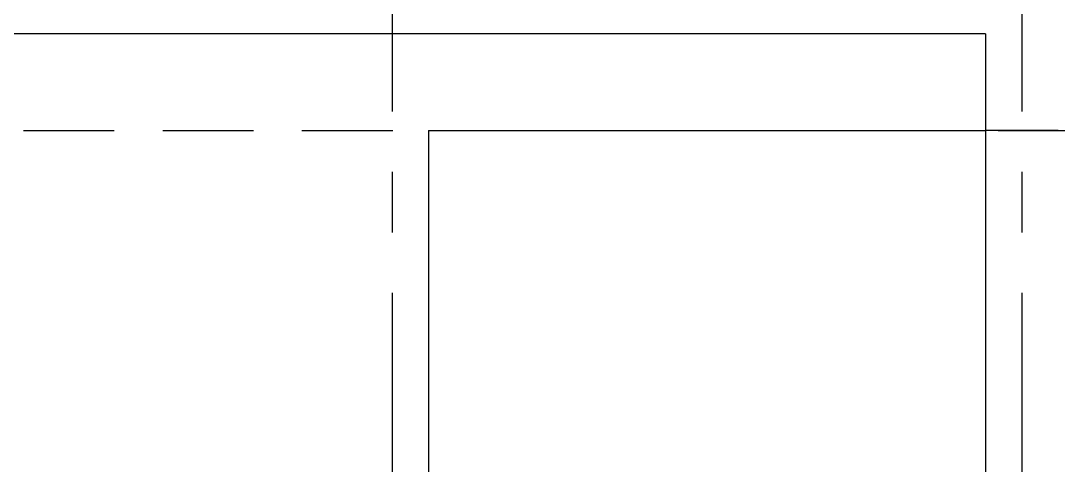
# Model space of a CAD drawing. Header units: metres. Extents: x -58 to 722, y -1100 to 345.
# Drawn here: x 203.479 to 205.621, y -504.267 to -503.349 of the extents above; entities that cross this region are included whole.
import ezdxf

# ---------------------------------------------------------------- set-up
doc = ezdxf.new("R2010")
doc.units = ezdxf.units.M
doc.header["$MEASUREMENT"] = 0
for name, pattern in [('CENTER2', [1.125, 0.75, -0.125, 0.125, -0.125]), ('CENTERX2', [4, 2.5, -0.5, 0.5, -0.5]), ('HIDDEN2', [0.1875, 0.125, -0.0625])]:
    doc.linetypes.add(name, pattern=pattern)
for name, color, linetype in [('FSR_ARQ_007PROYECCIONES', 200, 'HIDDEN2'), ('FSR_ARQ_010MUROBAJO', 33, 'Continuous'), ('FSR_ARQ_016EJES', 135, 'CENTER2'), ('LOSA', 1, 'Continuous')]:
    doc.layers.add(name, color=color, linetype=linetype)

msp = doc.modelspace()

# ---------------------------------------------------------------- linework, layer by layer
at = {"layer": 'FSR_ARQ_007PROYECCIONES', "ltscale": 1.5}
msp.add_line((195.4342563150192, -503.5755420359568), (211.8137797290898, -503.5755420359568), dxfattribs=at)
at = {"layer": 'FSR_ARQ_010MUROBAJO', "ltscale": 0.005}
for p, q in [((204.3208728176125, -503.5755420359568), (204.3208728176125, -505.7755420359568)), ((204.3208728176126, -503.5755420359568), (205.4708728176125, -503.5755420359568)), ((205.4708728176125, -503.5755420359568), (205.4708728176125, -505.7755420359568))]:
    msp.add_line(p, q, dxfattribs=at)
at = {"layer": 'FSR_ARQ_016EJES', "linetype": 'CENTERX2', "ltscale": 0.25}
for p, q in [((204.245872817612, -495.9108011278093), (204.245872817612, -509.195542035957)), ((205.5458728176114, -495.9108011278093), (205.5458728176114, -509.195542035957))]:
    msp.add_line(p, q, dxfattribs=at)
at = {"layer": 'LOSA', "ltscale": 0.005}
for p, q in [((205.4708728176125, -503.3755420359569), (200.2208728176121, -503.3755420359569)), ((205.4708728176125, -503.3755420359568), (205.4708728176125, -503.5755420359568)), ((205.6208728176124, -503.5755420359568), (205.4708728176125, -503.5755420359568))]:
    msp.add_line(p, q, dxfattribs=at)

doc.saveas('drawing.dxf')
